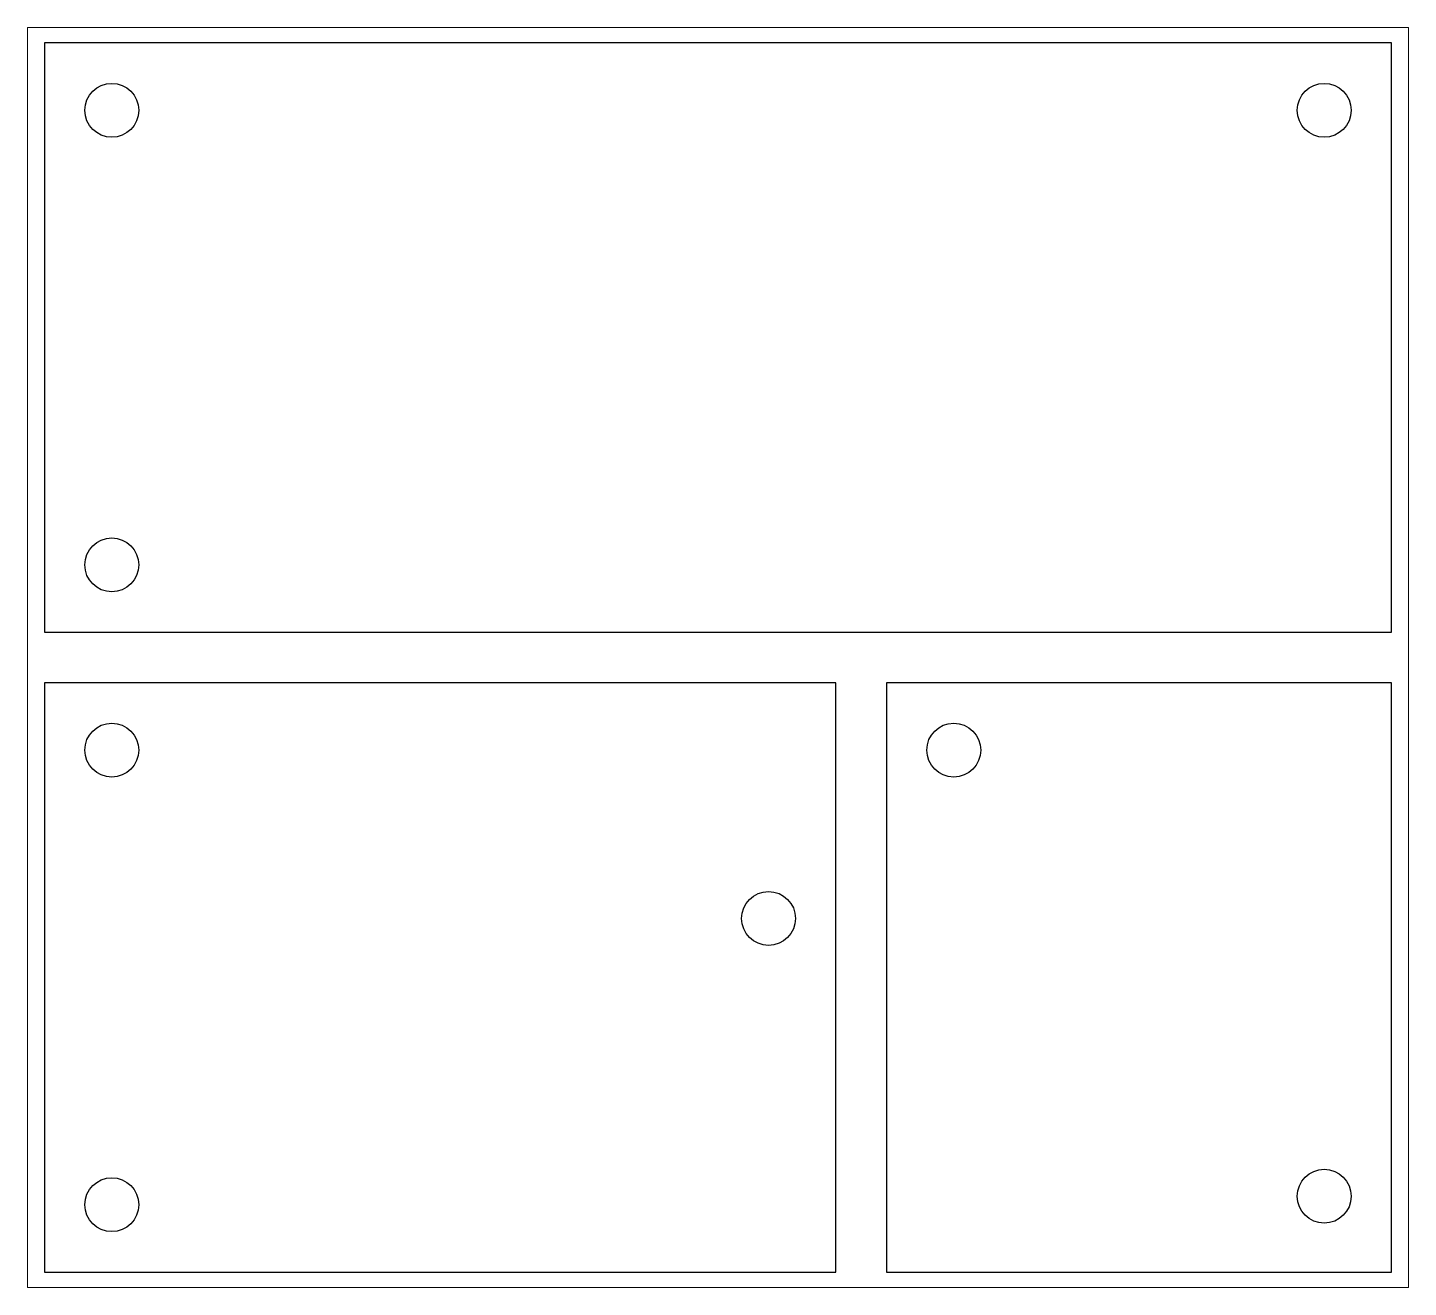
# Paper-space layout 'Layout1' of a CAD drawing. Extents: x 7 to 253, y 8 to 232.
# The model-space entities are those that its viewports show. They can reach past a viewport. Long polylines and large blocks are cut down to what shows.
import ezdxf

# ---------------------------------------------------------------- set-up
doc = ezdxf.new("R2010")
doc.units = 0
doc.layers.add('BLACK', color=7, linetype='CONTINUOUS')
doc.layers.add('PCB', color=30, linetype='CONTINUOUS')

msp = doc.modelspace()

# ---------------------------------------------------------------- linework, layer by layer
at = {"layer": 'PCB'}
for points in [[(0, 0), (80, 0), (80, 35), (0, 35), (0, 0)], [(0, -38), (47, -38), (47, -3), (0, -3), (0, -38)], [(50, -38), (80, -38), (80, -3), (50, -3), (50, -38)]]:
    msp.add_lwpolyline(points, close=True, dxfattribs=at)
for centre in [(4, 31), (76, 31), (4, 4), (4, -7), (54, -7), (43, -17), (76, -33.5), (4, -34)]:
    msp.add_circle(centre, 1.6, dxfattribs=at)

psp = doc.layouts.get("Layout1")

# ---------------------------------------------------------------- viewports
at = {"layer": 'BLACK'}
psp.add_viewport(center=(130.301449, 119.8015), size=(246, 224.475), view_center_point=(40, -1.5), view_height=74.825, dxfattribs=at)

doc.saveas('drawing.dxf')
